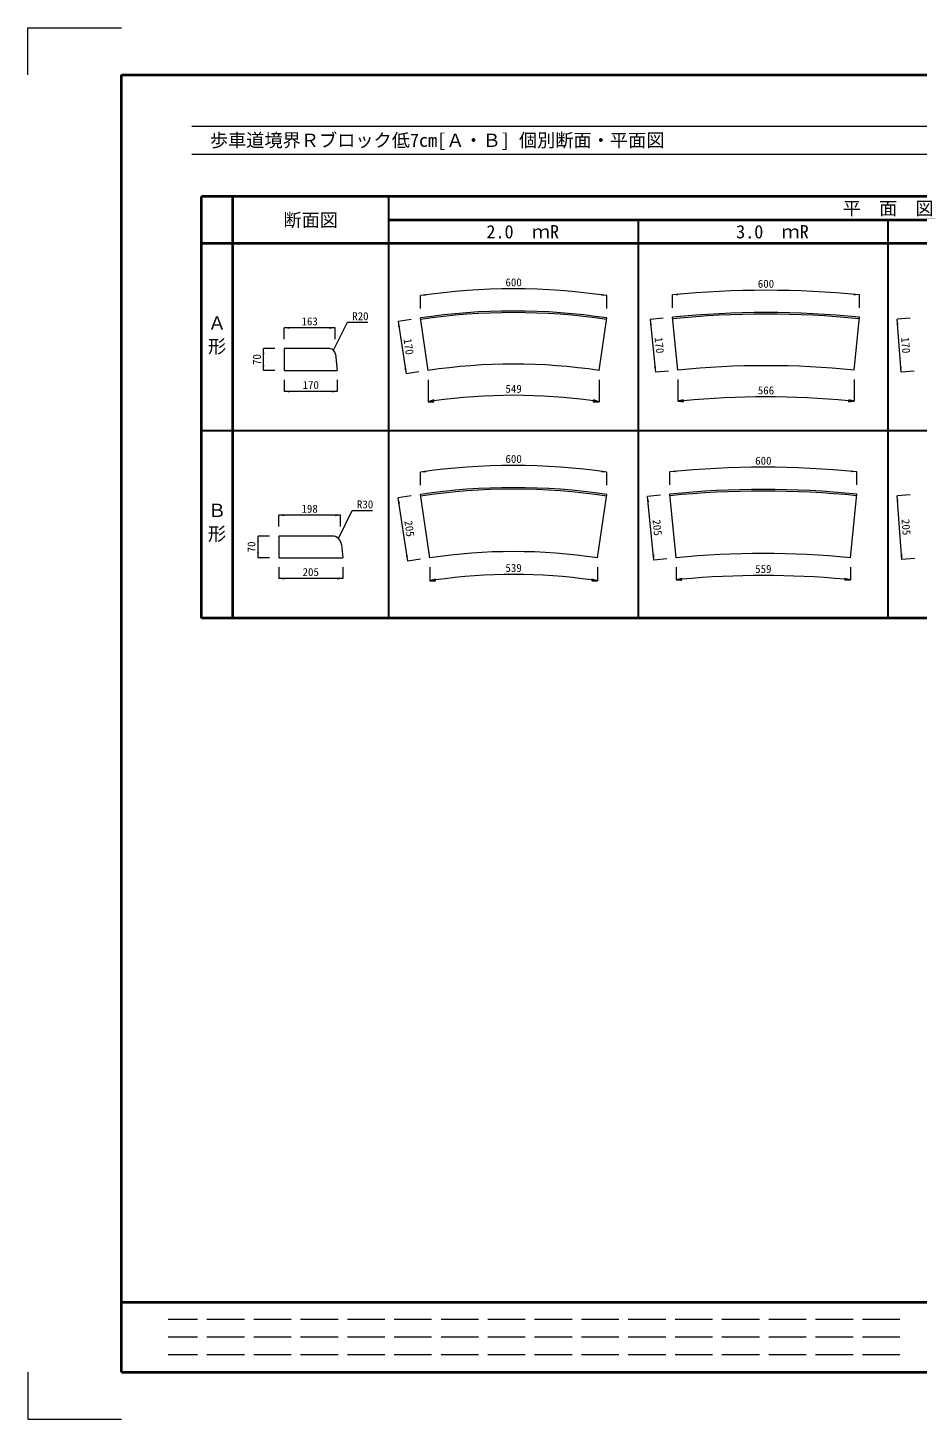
# Model space of a CAD drawing. Units: millimetres at full size. Extents: x 58286 to 77447, y -29578 to -24792.
# Drawn here: x 71147 to 73997, y -29578 to -25123 of the extents above; entities that cross this region are included whole.
import ezdxf
from ezdxf.enums import TextEntityAlignment as Align

# ---------------------------------------------------------------- set-up
doc = ezdxf.new("R2010")
doc.units = ezdxf.units.MM
doc.header["$LTSCALE"] = 20
doc.linetypes.add('DASHED', pattern=[7.5, 6, -1.5])
for name, color, linetype, lineweight in [('0_2', 7, 'Continuous', 40), ('_0-0_', 7, 'Continuous', 9), ('Defpoints_3', 7, 'Continuous', 13), ('図枠', 7, 'Continuous', 5), ('寸法線', 7, 'Continuous', 13), ('引出線', 4, 'Continuous', 13), ('本体', 2, 'Continuous', 13)]:
    doc.layers.add(name, color=color, linetype=linetype, lineweight=lineweight)
doc.styles.add('ＭＳ ゴシック', font='')
doc.styles.get('ＭＳ ゴシック').set_extended_font_data('MS Gothic')

# ---------------------------------------------------------------- blocks, each defined once
blk = doc.blocks.new('filled_arrow')
at = {"color": 0, "linetype": 'Continuous', "lineweight": -2}
blk.add_solid([(7.5, 1.25), (0, 0), (7.5, -1.25)], dxfattribs=at)

msp = doc.modelspace()

# ---------------------------------------------------------------- hatches: boundary and pattern name
at = {"layer": '寸法線'}
for points in [[(72448.48, -26320.3), (72447.62, -26314.37), (72430.24, -26319.93)], [(72959.94, -26314.37), (72959.07, -26320.3), (72977.32, -26319.93)], [(73247.9, -26319.88), (73247.32, -26313.9), (73229.69, -26318.63)], [(73777.18, -26313.9), (73776.6, -26319.88), (73794.81, -26318.63)], [(72453.7, -26893.64), (72452.83, -26887.71), (72435.45, -26893.27)], [(72954.72, -26887.71), (72953.86, -26893.64), (72972.1, -26893.27)], [(73242.91, -26891.54), (73242.33, -26885.57), (73224.71, -26890.29)], [(73765.22, -26885.57), (73764.64, -26891.54), (73782.85, -26890.29)]]:
    msp.add_hatch(color=256, dxfattribs=at).paths.add_polyline_path(points)

# ---------------------------------------------------------------- linework, layer by layer
at = {"layer": '0_2'}
for p, q in [((71703.78, -27013.1), (71703.78, -25663.1)), ((75503.78, -25663.1), (71703.78, -25663.1)), ((71803.78, -27013.1), (71803.78, -25663.1)), ((75503.78, -25738.1), (72303.78, -25738.1)), ((75503.78, -25813.1), (71703.78, -25813.1)), ((75503.78, -27013.1), (71703.78, -27013.1))]:
    msp.add_line(p, q, dxfattribs=at)
at = {"layer": '0_2', "lineweight": 30}
for p, q in [((72303.78, -27013.1), (72303.78, -25663.1)), ((73103.78, -27013.1), (73103.78, -25738.1)), ((73903.78, -27013.1), (73903.78, -25738.1)), ((75503.78, -26413.1), (71703.78, -26413.1))]:
    msp.add_line(p, q, dxfattribs=at)
at = {"layer": '_0-0_', "color": 2, "lineweight": 13}
for p, q in [((72122.13, -26749.89), (71951.28, -26749.89)), ((71951.28, -26749.89), (71951.28, -26819.89)), ((72151.98, -26776.9), (72156.28, -26819.89)), ((71951.28, -26819.89), (72156.28, -26819.89))]:
    msp.add_line(p, q, dxfattribs=at)
msp.add_arc((72122.13, -26779.89), 30, 5.71059, 90, dxfattribs=at)
at = {"layer": 'Defpoints_3'}
for p, q in [((71147.38, -25122.72), (71447.38, -25122.72)), ((71147.38, -25272.72), (71147.38, -25122.72)), ((71147.38, -29427.72), (71147.38, -29577.72)), ((71147.38, -29577.72), (71447.38, -29577.72))]:
    msp.add_line(p, q, dxfattribs=at)
at = {"layer": '図枠', "lineweight": 40}
for p, q in [((71447.38, -29427.72), (71447.38, -25272.72)), ((71447.38, -25272.72), (77297.38, -25272.72)), ((71447.38, -29202.72), (77297.38, -29202.72)), ((71447.38, -29427.72), (77297.38, -29427.72))]:
    msp.add_line(p, q, dxfattribs=at)
at = {"layer": '図枠', "lineweight": 13}
for p, q in [((71672.38, -25437.72), (77072.38, -25437.72)), ((71672.38, -25527.72), (77072.38, -25527.72))]:
    msp.add_line(p, q, dxfattribs=at)
at = {"layer": '図枠', "linetype": 'DASHED', "lineweight": 9}
for p, q in [((73941.13, -29258.97), (71597.38, -29258.97)), ((73941.13, -29315.22), (71597.38, -29315.22)), ((73941.13, -29371.47), (71597.38, -29371.47))]:
    msp.add_line(p, q, dxfattribs=at)
at = {"layer": '寸法線'}
for p, q in [((72404.9, -26021.83), (72404.9, -25980.21)), ((73002.66, -26021.83), (73002.66, -25980.21)), ((73212.75, -26019.47), (73212.75, -25977.86)), ((73811.75, -26019.47), (73811.75, -25977.86)), ((72375.23, -26056.3), (72334.08, -26062.51)), ((73182.9, -26052.46), (73141.49, -26056.61)), ((73141.49, -26056.61), (73158.43, -26225.76)), ((73974.14, -26052.65), (73932.64, -26055.77)), ((73945.36, -26225.29), (73932.64, -26055.77)), ((72131.78, -26083.57), (71968.78, -26083.57)), ((71968.78, -26119.93), (71968.78, -26083.57)), ((72131.78, -26119.93), (72131.78, -26083.57)), ((72334.08, -26062.51), (72359.42, -26230.61)), ((71902.42, -26219.93), (71902.42, -26149.93)), ((71938.78, -26149.93), (71902.42, -26149.93)), ((71938.78, -26219.93), (71902.42, -26219.93)), ((72400.57, -26224.4), (72359.42, -26230.61)), ((73199.84, -26221.62), (73158.43, -26225.76)), ((73986.86, -26222.18), (73945.36, -26225.29)), ((71968.78, -26249.93), (71968.78, -26287.32)), ((72138.78, -26249.93), (72138.78, -26287.32)), ((72430.24, -26249.93), (72430.24, -26319.93)), ((72977.32, -26249.93), (72977.32, -26319.93)), ((73229.69, -26248.63), (73229.69, -26318.63)), ((73794.81, -26248.63), (73794.81, -26318.63)), ((72138.78, -26287.32), (71968.78, -26287.32)), ((72404.9, -26587.18), (72404.9, -26545.56)), ((73002.66, -26587.18), (73002.66, -26545.56)), ((73204.28, -26585.91), (73204.28, -26544.29)), ((73803.28, -26585.91), (73803.28, -26544.29)), ((72375.23, -26621.65), (72334.08, -26627.85)), ((72364.64, -26830.56), (72334.08, -26627.85)), ((73174.43, -26618.9), (73133.01, -26623.05)), ((73153.45, -26827.03), (73133.01, -26623.05)), ((73974.14, -26617.71), (73932.64, -26620.82)), ((73947.98, -26825.25), (73932.64, -26620.82)), ((72149.28, -26683.53), (71951.28, -26683.53)), ((71951.28, -26719.89), (71951.28, -26683.53)), ((72149.28, -26719.89), (72149.28, -26683.53)), ((71884.92, -26819.89), (71884.92, -26749.89)), ((71921.28, -26749.89), (71884.92, -26749.89)), ((71921.28, -26819.89), (71884.92, -26819.89)), ((71951.28, -26849.89), (71951.28, -26886.25)), ((72156.28, -26849.89), (72156.28, -26886.25)), ((72405.79, -26824.36), (72364.64, -26830.56)), ((72435.45, -26849.89), (72435.45, -26893.27)), ((72972.1, -26849.89), (72972.1, -26893.27)), ((73194.86, -26822.88), (73153.45, -26827.03)), ((73224.71, -26849.89), (73224.71, -26890.29)), ((73782.85, -26849.89), (73782.85, -26890.29)), ((73989.48, -26822.13), (73947.98, -26825.25)), ((72156.28, -26886.25), (71951.28, -26886.25))]:
    msp.add_line(p, q, dxfattribs=at)
for points in [[(72448.48, -26320.3), (72447.62, -26314.37), (72430.24, -26319.93)], [(72959.94, -26314.37), (72959.07, -26320.3), (72977.32, -26319.93)], [(73247.9, -26319.88), (73247.32, -26313.9), (73229.69, -26318.63)], [(73777.18, -26313.9), (73776.6, -26319.88), (73794.81, -26318.63)], [(72453.7, -26893.64), (72452.83, -26887.71), (72435.45, -26893.27)], [(72954.72, -26887.71), (72953.86, -26893.64), (72972.1, -26893.27)], [(73242.91, -26891.54), (73242.33, -26885.57), (73224.71, -26890.29)], [(73765.22, -26885.57), (73764.64, -26891.54), (73782.85, -26890.29)]]:
    msp.add_lwpolyline(points, close=True, dxfattribs=at)
for centre, radius, start, end in [((72703.78, -28034.43), 2075.84, 81.72173, 98.27827), ((73512.25, -29039.51), 3076.27, 84.4129, 95.5871), ((72703.78, -28134.43), 1835, 81.9891, 98.0109), ((73512.25, -29139.51), 2835, 84.64374, 95.35626), ((72703.78, -28599.78), 2075.84, 81.72173, 98.27827), ((73503.78, -29605.95), 3076.27, 84.4129, 95.5871), ((72703.78, -28673.16), 1800, 82.00003, 97.99997), ((73503.78, -29676.35), 2800, 84.64829, 95.35171)]:
    msp.add_arc(centre, radius, start, end, dxfattribs=at)
at = {"layer": '引出線'}
for points in [[(72127.1, -26155.1), (72171.7, -26065.66), (72236.31, -26065.66)], [(72142.26, -26757.64), (72186.86, -26668.2), (72251.47, -26668.2)]]:
    msp.add_lwpolyline(points, dxfattribs=at)
at = {"layer": '本体'}
for p, q in [((72430.24, -26219.93), (72404.9, -26051.83)), ((72977.32, -26219.93), (73002.66, -26051.83)), ((73229.69, -26218.63), (73212.75, -26049.47)), ((73794.81, -26218.63), (73811.75, -26049.47)), ((72435.45, -26819.89), (72404.9, -26617.18)), ((72972.1, -26819.89), (73002.66, -26617.18)), ((73224.71, -26819.89), (73204.28, -26615.91)), ((73782.85, -26819.89), (73803.28, -26615.91))]:
    msp.add_line(p, q, dxfattribs=at)
at = {"layer": '本体', "lineweight": 20}
for p, q in [((71968.78, -26149.93), (71968.78, -26219.93)), ((72113.68, -26149.93), (71968.78, -26149.93)), ((72133.58, -26167.94), (72138.78, -26219.93)), ((71968.78, -26219.93), (72138.78, -26219.93))]:
    msp.add_line(p, q, dxfattribs=at)
at = {"layer": '本体'}
for centre, radius, start, end in [((72703.78, -28034.43), 2005, 81.42707, 98.57293), ((73512.25, -29039.51), 3005, 84.27996, 95.72004), ((72703.78, -28034.43), 1835, 81.42707, 98.57293), ((73512.25, -29039.51), 2835, 84.27996, 95.72004), ((72703.78, -28599.78), 2005, 81.42707, 98.57293), ((73503.78, -29605.95), 3005, 84.27996, 95.72004), ((72703.78, -28599.78), 1800, 81.42707, 98.57293), ((73503.78, -29605.95), 2800, 84.27996, 95.72004)]:
    msp.add_arc(centre, radius, start, end, dxfattribs=at)
at = {"layer": '本体', "lineweight": 5}
for centre, radius, start, end in [((72703.78, -28034.43), 2000, 81.42707, 98.57293), ((73512.25, -29039.51), 3000, 84.27996, 95.72004), ((72703.78, -28599.78), 2000, 81.42707, 98.57293), ((73503.78, -29605.95), 3000, 84.27996, 95.72004)]:
    msp.add_arc(centre, radius, start, end, dxfattribs=at)
at = {"layer": '本体', "lineweight": 20}
msp.add_arc((72113.68, -26169.93), 20, 5.71059, 90, dxfattribs=at)

# ---------------------------------------------------------------- block references
at = {"layer": '寸法線', "xscale": 2.4, "yscale": 2.4}
for p, rotation in [((72404.9, -25980.21), 8), ((73002.66, -25980.21), 172), ((73212.75, -25977.86), 5.4), ((73811.75, -25977.86), 174.6), ((73141.49, -26056.61), 275.7), ((73932.64, -26055.77), 274.3), ((72131.78, -26083.57), 180), ((72334.08, -26062.51), 278.6), ((71902.42, -26149.93), 270), ((71902.42, -26219.93), 90), ((72359.42, -26230.61), 98.6), ((73158.43, -26225.76), 95.7), ((73945.36, -26225.29), 94.3), ((72138.78, -26287.32), 180), ((72404.9, -26545.56), 8), ((73002.66, -26545.56), 172), ((73204.28, -26544.29), 5.4), ((73803.28, -26544.29), 174.6), ((72334.08, -26627.85), 278.6), ((73133.01, -26623.05), 275.7), ((73932.64, -26620.82), 274.3), ((72149.28, -26683.53), 180), ((71884.92, -26749.89), 270), ((71884.92, -26819.89), 90), ((72364.64, -26830.56), 98.6), ((73153.45, -26827.03), 95.7), ((73947.98, -26825.25), 94.3), ((72156.28, -26886.25), 180)]:
    msp.add_blockref('filled_arrow', p, dxfattribs=dict(at, rotation=rotation))
for p in [(71968.78, -26083.57), (71968.78, -26287.32), (71951.28, -26683.53), (71951.28, -26886.25)]:
    msp.add_blockref('filled_arrow', p, dxfattribs=at)
at = {"layer": '引出線', "xscale": 0.16, "yscale": 0.16, "rotation": 63.5}
for p in [(72127.1, -26155.1), (72142.26, -26757.64)]:
    msp.add_blockref('filled_arrow', p, dxfattribs=at)

# ---------------------------------------------------------------- texts
at = {"layer": '図枠', "style": 'ＭＳ ゴシック'}
msp.add_text('\u3000歩車道境界Ｒブロック低7cm[Ａ・Ｂ] 個別断面・平面図', height=42.72, dxfattribs=at).set_placement((71672.38, -25482.72), align=Align.MIDDLE_LEFT)
for s, p in [('平\u3000面\u3000図', (73903.78, -25700.6)), ('断面図', (72053.78, -25738.1)), ('\u30002.0\u3000ｍR', (72703.78, -25775.6)), ('\u30003.0\u3000ｍR', (73503.78, -25775.6))]:
    msp.add_text(s, height=42.72, dxfattribs=at).set_placement(p, align=Align.MIDDLE_CENTER)
for s, p in [('Ａ', (71724.64, -26046.46)), ('形', (71724.64, -26121.46)), ('Ｂ', (71724.64, -26646.46)), ('形', (71724.64, -26721.46))]:
    msp.add_text(s, height=42.72, dxfattribs=at).set_placement(p, align=Align.TOP_LEFT)
at = {"layer": '寸法線', "style": 'ＭＳ ゴシック'}
for s, p in [('600', (72703.78, -25937.58)), ('600', (73512.25, -25942.24)), ('163', (72050.28, -26062.57)), ('170', (72053.78, -26266.32)), ('549', (72703.78, -26278.43)), ('566', (73512.25, -26283.51)), ('600', (72703.78, -26502.93)), ('600', (73503.78, -26508.68)), ('198', (72050.28, -26662.53)), ('205', (72053.78, -26865.25)), ('539', (72703.78, -26852.16)), ('559', (73503.78, -26855.35))]:
    msp.add_text(s, height=25.63, dxfattribs=at).set_placement(p, align=Align.MIDDLE_CENTER)
for s, rotation, p in [('170', 278.573, (72367.51, -26143.43)), ('170', 275.72, (73170.85, -26139.09)), ('170', 274.292, (73959.94, -26138.96)), ('70', 90, (71881.42, -26184.93)), ('205', 278.573, (72370.12, -26726.08)), ('205', 275.72, (73164.13, -26722.94)), ('205', 274.292, (73961.25, -26721.46)), ('70', 90, (71863.92, -26784.89))]:
    msp.add_text(s, height=25.63, rotation=rotation, dxfattribs=at).set_placement(p, align=Align.MIDDLE_CENTER)
at = {"layer": '引出線', "style": 'ＭＳ ゴシック'}
for s, p in [('R20', (72186.7, -26033.26)), ('R30', (72201.86, -26635.8))]:
    msp.add_text(s, height=25.63, dxfattribs=at).set_placement(p, align=Align.TOP_LEFT)

doc.saveas('drawing.dxf')
